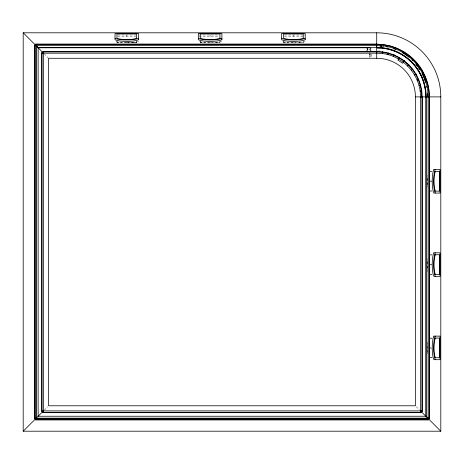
<?xml version="1.0" encoding="UTF-8"?>
<svg xmlns="http://www.w3.org/2000/svg" width="464" height="464" viewBox="0 0 464 464"><rect width="100%" height="100%" fill="white"/><g stroke="black" fill="none" stroke-linecap="round" stroke-linejoin="round"><path stroke-width="0.35" stroke-dasharray="2.32 1.74" d="M44.237 410.153L47.618 406.754M138.585 41.11L137.477 41.58A12.609 2.61 0 0 1 116.128 41.58L115.02 41.11M221.891 41.11L220.783 41.58A12.609 2.61 0 0 1 199.427 41.58L198.319 41.11M305.196 41.11L304.082 41.58A12.609 2.61 0 0 1 282.733 41.58L281.625 41.11M117.792 34.974L135.813 34.974M199.015 34.974L219.118 34.974M284.397 34.974L305.196 34.974M117.792 36.389L135.813 36.389M199.015 36.389L219.118 36.389M284.397 36.389L304.5 36.389M116.963 42.108L121.208 42.149M132.402 42.149L136.648 42.108M200.262 42.108L204.508 42.149M215.702 42.149L219.948 42.108M283.568 42.108L287.813 42.149M299.007 42.149L303.253 42.108M126.805 42.462L136.648 42.462M126.597 42.502L117.166 42.502L117.166 42.149M126.997 42.502L136.451 42.502L136.451 42.149M209.902 42.502L200.465 42.502L200.465 42.149M210.296 42.502L219.756 42.502L219.756 42.149M293.207 42.502L283.771 42.502L283.771 42.149M293.602 42.502L303.056 42.502L303.056 42.149M430.029 171.454L432.204 171.454M430.111 171.726L432.164 171.726M430.111 181.018L431.81 181.018M430.111 181.569L432.494 181.569M430.111 190.861L432.164 190.861M430.029 191.139L432.204 191.139M430.029 254.753L432.204 254.753M430.111 255.032L432.164 255.032M430.111 264.318L431.81 264.318M430.111 264.874L431.81 264.874M430.111 274.16L432.164 274.16M430.029 274.439L432.204 274.439M430.029 338.059L432.204 338.059M430.111 338.331L432.164 338.331M428.742 347.623L431.81 347.623M430.111 348.174L431.81 348.174M430.111 357.466L432.164 357.466M430.029 357.744L432.204 357.744M416.382 406.754L419.763 410.153M44.237 53.876L48.099 57.797M370.144 57.374A4.936 0.951 0 0 1 369.744 56.811A16.611 3.213 0 0 0 370.881 55.639L369.75 54.363L370.475 54.039A8.422 1.63 0 0 0 370.597 53.957M371.409 54.213L371.409 57.722M370.881 54.236L370.881 55.639M369.75 52.606L369.75 56.811M369.68 54.149L369.68 56.956M303.253 41.58L303.253 42.937M293.41 34.974L293.41 36.389M283.568 40.902L283.568 42.937M219.948 40.902L219.948 42.937M210.105 34.974L210.105 36.389M200.262 40.902L200.262 42.937M136.648 40.902L136.648 42.937M126.805 34.974L126.805 36.389M116.963 40.902L116.963 42.937M378.717 50.982A45.953 45.953 0 0 1 380.051 51.057M427.477 352.089A10.655 2.21 -90 0 1 427.477 343.708M427.385 353.812A10.376 2.152 90 0 1 427.048 349.984L427.008 348.174L427.367 348.174L427.402 349.984A10.376 2.152 90 0 0 427.477 351.329M427.385 341.991A10.376 2.152 -90 0 0 427.048 345.819L427.008 347.623L427.367 347.623L427.402 345.819A10.376 2.152 -90 0 1 427.477 344.468M427.477 268.784A10.655 2.21 90 0 1 427.477 260.408M427.477 268.024A10.376 2.152 90 0 1 427.402 266.678L427.367 264.874L427.008 264.874L427.048 266.678A10.376 2.152 -90 0 0 427.669 272.101M427.477 261.168A10.376 2.152 -90 0 0 427.402 262.514L427.367 264.318L427.008 264.318L427.048 262.514A10.376 2.152 -90 0 1 427.385 258.692M427.477 185.484A10.655 2.21 90 0 1 427.477 177.103M427.477 184.724A10.376 2.152 90 0 1 427.402 183.379L427.367 181.569L427.008 181.569L427.048 183.379A10.376 2.152 90 0 0 427.385 187.207M427.477 177.863A10.376 2.152 -90 0 0 427.402 179.214L427.367 181.018L427.008 181.018L427.048 179.214A10.376 2.152 -90 0 1 427.385 175.38"/><path stroke-width="0.7" d="M376.71 51.533L43.111 51.533L41.69 52.815L42.062 53.186L376.71 53.186L376.797 51.533L382.551 51.904L388.38 53.047L394.011 54.938L399.492 57.635L404.295 60.836L408.767 64.74L412.803 69.322L416.011 74.118L418.656 79.437L420.622 85.219L421.759 90.874L422.165 96.802L420.517 96.889L420.517 412.305L420.889 412.676L422.31 411.249L422.31 96.889M376.71 45.837L376.797 44.155L383.595 44.602L390.363 45.948L396.894 48.163L403.349 51.394C411.087 55.993 417.606 62.512 422.205 70.25L425.436 76.705L427.651 83.236L428.997 90.004L429.444 96.802M383.38 46.249L383.426 45.901L376.78 45.489C375.04 49.781 380.903 47.386 383.125 48.192C386.854 48.853 390.566 49.578 394.087 51.023C400.107 53.25 405.664 56.741 410.321 61.161C420.175 70.226 425.772 83.526 425.853 96.889L425.853 416.243M382.551 51.904L382.423 53.551C403.605 55.976 420.831 75.568 420.517 96.889M382.719 51.927L382.423 53.551L376.71 53.186M388.38 53.047L388.037 54.665L388.542 53.093M394.011 54.938L393.46 56.498L394.168 55.001M435.319 169.511L434.849 170.619A12.609 2.61 -90 0 0 434.849 191.968L435.319 193.076M435.412 171.454L435.064 172.272A10.655 2.21 -90 0 0 435.064 190.315L435.412 191.139M435.319 252.81L434.849 253.918A12.609 2.61 -90 0 0 434.849 275.274L435.319 276.382M435.412 254.753L435.064 255.577A10.655 2.21 -90 0 0 435.064 273.615L435.412 274.439M435.319 336.116L434.849 337.224A12.609 2.61 -90 0 0 434.849 358.573L435.319 359.681M435.412 338.059L435.064 338.877A10.655 2.21 -90 0 0 435.064 356.92L435.412 357.744M398.593 59.021L399.347 57.548M399.492 57.635L397.886 60.088L402.648 63.261L404.295 60.836M404.428 60.935L403.355 62.193M420.889 412.676L43.111 412.676L41.69 411.249L42.062 410.884L42.062 53.186L43.483 51.91L376.71 51.91M36.238 418.163L42.618 411.754M43.111 412.676L43.483 412.305L43.483 51.91L43.111 51.533M408.767 64.74L407.665 65.963L408.888 64.856M429.548 96.889L429.548 418.534L428.127 419.949L35.873 419.949L34.452 418.534L34.452 45.466L35.873 44.051L376.71 44.051M34.452 418.534L34.823 418.163L429.177 418.163L429.548 418.534M23.2 431.201L440.8 431.201L440.8 96.889A64.09 64.09 0 0 0 376.71 32.799L23.2 32.799L23.2 431.201L35.363 419.038M35.873 419.949L36.238 419.584L427.762 419.584L429.177 418.163L429.177 96.889M412.803 69.322L411.446 70.261L412.699 69.194M416.098 74.263L414.63 75.017L416.011 74.118M368.103 47.775L367.007 48.755A7.784 1.502 0 0 0 367.888 49.381L366.92 50.605A16.078 3.109 0 0 0 367.865 51.788M136.648 38.181L135.824 38.529A10.655 2.21 0 0 1 117.781 38.529L116.963 38.181L116.963 33.959L136.648 33.959L136.648 38.715M138.585 38.274L137.477 38.744A12.609 2.61 0 0 1 116.128 38.744L115.02 38.274M219.948 38.181L219.13 38.529A10.655 2.21 0 0 1 201.086 38.529L200.262 38.181M221.891 38.274L220.783 38.744A12.609 2.61 0 0 1 199.427 38.744L198.319 38.274M305.196 38.274L304.082 38.744A12.609 2.61 0 0 1 282.733 38.744L281.625 38.274M418.719 79.593L417.165 80.144L418.656 79.437M420.622 85.219L419.015 85.562L420.581 85.057M421.782 91.043L420.135 91.176L421.759 90.874M428.226 96.854L429.078 96.802C429.623 68.869 404.724 43.976 376.797 44.521M376.71 44.416L36.238 44.416L34.823 45.837L34.823 418.163L36.238 419.584L36.238 44.416L35.873 44.051M376.71 45.484L36.238 45.484L38.147 47.415L38.147 416.243L426.207 416.243L428.115 418.163M38.147 47.415L376.71 47.415A49.312 49.312 0 0 1 426.196 96.935M38.147 47.775L369.75 47.775L370.835 48.465A8.422 1.63 0 0 1 370.475 49.126L369.75 49.451L370.881 50.733A16.611 3.213 0 0 1 369.97 51.788M376.71 58.284L48.581 58.284L48.581 405.78L415.419 405.78L415.419 96.889A38.657 38.657 0 0 0 376.71 58.284L376.71 32.799M415.419 96.889L440.8 96.889M434.925 171.454L439.64 171.454L439.64 191.139L434.925 191.139M434.925 254.753L439.64 254.753L439.64 274.439L434.925 274.439M434.925 338.059L439.64 338.059L439.64 357.744L434.925 357.744M380.068 46.046L382.058 46.168M376.791 51.91L382.672 52.299L388.287 53.406L394.023 55.349L399.307 57.959L404.069 61.132L408.627 65.117L412.508 69.548L415.692 74.304L418.377 79.733L420.268 85.312L421.411 91.089L421.793 96.802M428.637 419.038L440.8 431.201M428.127 419.949L427.762 418.163L421.382 411.754M23.2 32.799L35.363 44.962M34.452 45.466L36.238 45.837L42.618 52.31M422.31 411.249L421.938 410.884L421.938 96.889M428.115 96.889L428.127 418.534L35.873 418.534L35.873 45.466M426.207 96.889L426.207 416.243M219.948 38.715L219.948 33.959L200.262 33.959L200.262 38.715M41.69 52.815L41.69 411.249M380.074 45.948A51.034 51.034 0 0 1 382.058 46.116M415.959 64.247A51.034 51.034 0 0 1 417.211 65.813M418.777 67.976A51.034 51.034 0 0 1 419.52 69.084M422.489 74.31A51.034 51.034 0 0 1 423.609 76.74M423.87 77.355A51.034 51.034 0 0 1 425.459 81.751M427.68 94.215A51.034 51.034 0 0 1 427.733 95.555M376.71 47.775A48.94 48.94 0 0 1 425.442 90.463L425.842 96.959L428.127 96.814L427.709 90.173A51.226 51.226 0 0 0 383.426 45.901M386.68 46.794A50.854 50.854 0 0 1 387.991 47.073M393.774 48.726A50.854 50.854 0 0 1 395.653 49.428M402.276 52.623A50.854 50.854 0 0 1 407.305 55.929M407.839 56.33A50.854 50.854 0 0 1 408.888 57.153M411.91 59.804A50.854 50.854 0 0 1 412.867 60.732M416.022 64.194A50.854 50.854 0 0 1 418.076 66.833M418.847 67.924A50.854 50.854 0 0 1 419.949 69.606M421.956 73.08A50.854 50.854 0 0 1 423.678 76.705M423.934 77.32A50.854 50.854 0 0 1 425.9 83.01M426.689 86.258A50.854 50.854 0 0 1 426.95 87.574M427.675 93.519A50.854 50.854 0 0 1 427.762 95.514M433.904 169.511L433.434 170.619A12.609 2.61 -90 0 0 433.434 191.968L433.904 193.076L440.04 193.076L440.04 169.511L433.904 169.511M433.904 252.81L433.434 253.918A12.609 2.61 -90 0 0 433.434 275.274L433.904 276.382L440.04 276.382L440.04 252.81L433.904 252.81M433.904 336.116L433.434 337.224A12.609 2.61 -90 0 0 433.434 358.573L433.904 359.681L440.04 359.681L440.04 336.116L433.904 336.116M421.938 410.884L420.517 412.305L43.483 412.305L42.062 410.884L421.938 410.884M138.585 39.695L137.477 40.165A12.609 2.61 0 0 1 116.128 40.165L115.02 39.695L115.02 33.559L138.585 33.559L138.585 39.695M221.891 39.695L220.783 40.165A12.609 2.61 0 0 1 199.427 40.165L198.319 39.695L198.319 33.559L221.891 33.559L221.891 39.695M303.253 38.181L302.429 38.529A10.655 2.21 0 0 1 284.391 38.529L283.568 38.181L283.568 33.959L303.253 33.959L303.253 38.181M305.196 39.695L304.082 40.165A12.609 2.61 0 0 1 282.733 40.165L281.625 39.695L281.625 33.559L305.196 33.559L305.196 39.695"/></g></svg>
